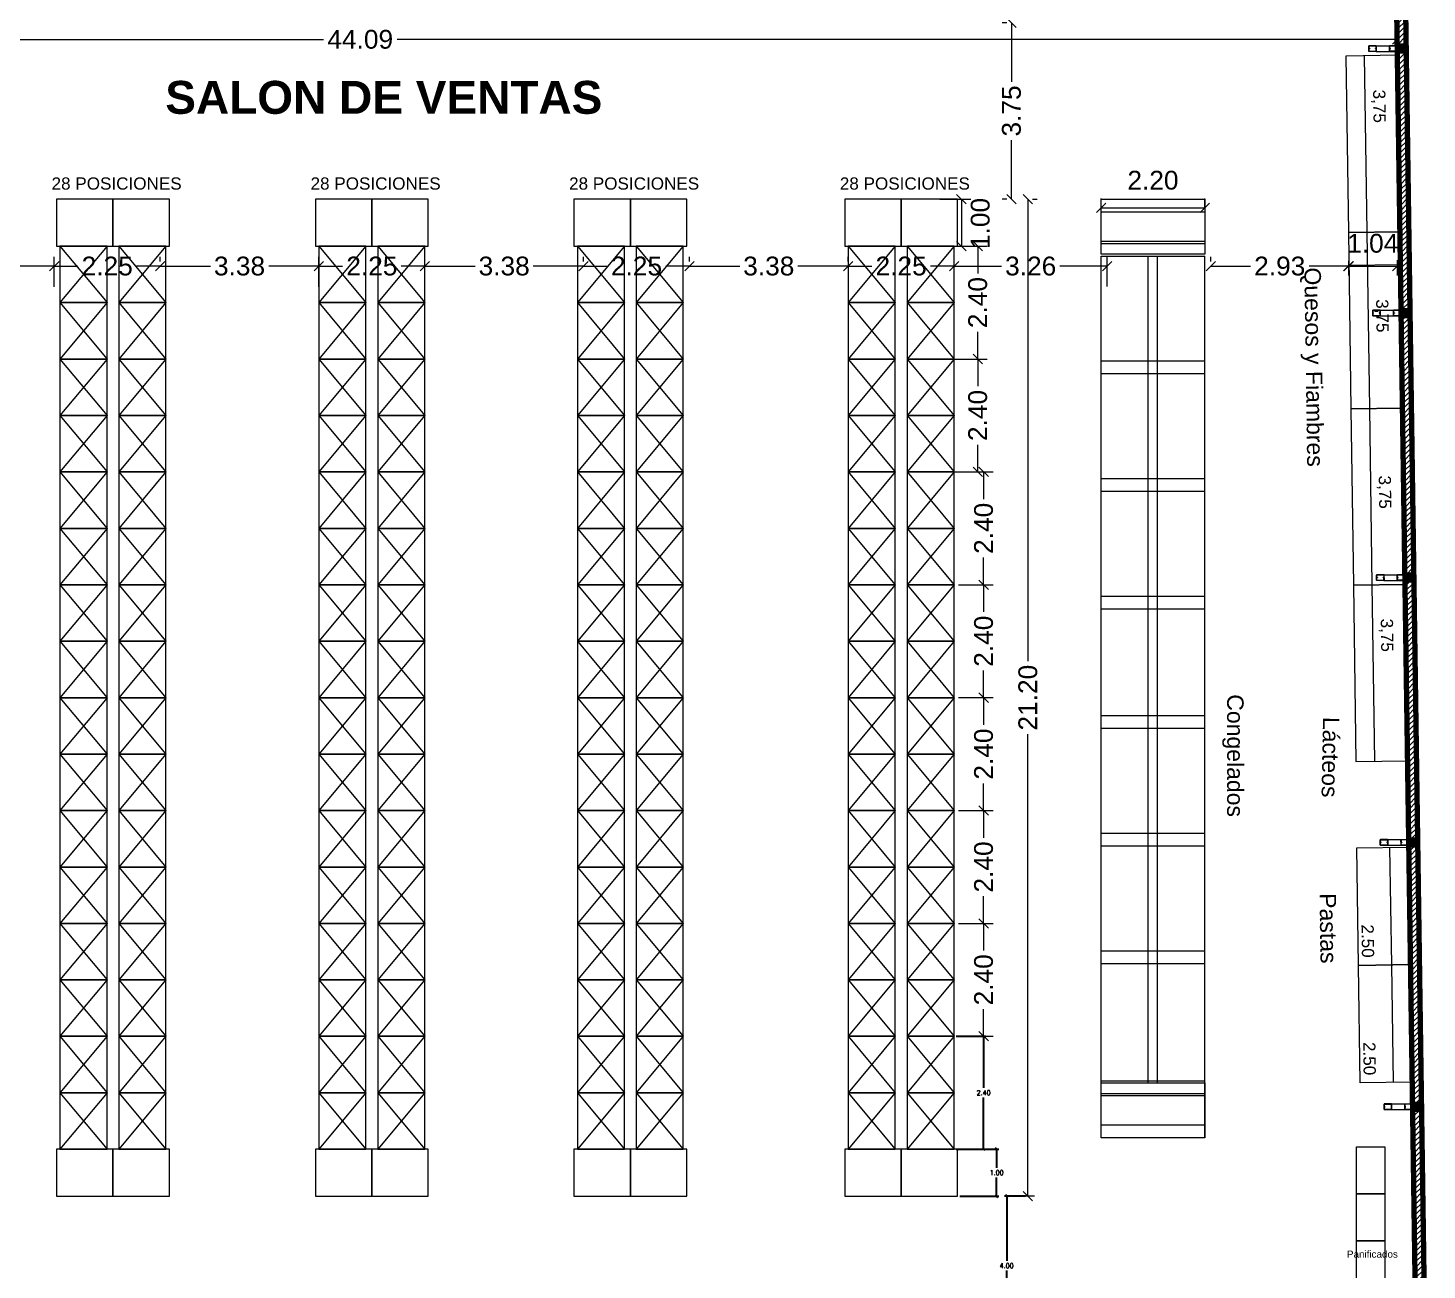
# Model space of a CAD drawing. Header units: inches. Extents: x 2 to 337, y 2 to 182.
# Drawn here: x 156.35 to 186.08, y 62.33 to 88.74 of the extents above; entities that cross this region are included whole.
import ezdxf

# ---------------------------------------------------------------- set-up
doc = ezdxf.new("R2010")
doc.units = ezdxf.units.IN
doc.header["$MEASUREMENT"] = 0
doc.linetypes.add('ACAD_ISO10W100', pattern=[18, 12, -3, 0, -3])
for name, color, linetype, lineweight in [('01 eje', 30, 'ACAD_ISO10W100', 9), ('L COTAS', 1, 'Continuous', 9), ('L EQUIP', 6, 'Continuous', 9), ('l muro', 5, 'Continuous', 80), ('L PANELES', 136, 'Continuous', 50), ('LAVADO MU', 10, 'Continuous', 5), ('smr acero', 170, 'Continuous', 15)]:
    doc.layers.add(name, color=color, linetype=linetype, lineweight=lineweight)
doc.layers.add('01-COTAS ESTRUCTURA', color=9, linetype='Continuous')
doc.layers.add('l texto', color=30, linetype='Continuous')
doc.styles.add('2mm para 1.100', font='ARIAL.TTF')
doc.styles.add('RomanS', font='romans.shx')
doc.styles.get("Standard").update_dxf_attribs({"font": 'ARIAL.TTF'})
doc.dimstyles.new('bases 1-50', dxfattribs={"dimscale": 0.5, "dimtxt": 0.2, "dimasz": 0.1, "dimexe": 0.1, "dimexo": 0.1, "dimgap": 0.1, "dimtad": 1, "dimtih": 1, "dimtoh": 1, "dimzin": 1, "dimdsep": 46, "dimtxsty": 'RomanS', "dimblk": 'OBLIQUE', "dimcen": 0.1, "dimclrd": 256, "dimclre": 256, "dimclrt": 256, "dimadec": 0, "dimazin": 0, "dimtfac": 1, "dimtmove": 0, "dimatfit": 3, "dimfxl": 0, "dimarcsym": 0})
doc.dimstyles.new('cotas 1.100', dxfattribs={"dimscale": 2, "dimtxt": 0.2, "dimasz": 0.1, "dimexe": 0.1, "dimexo": 0.05, "dimgap": 0.05, "dimtad": 0, "dimzin": 0, "dimdsep": 46, "dimtxsty": '2mm para 1.100', "dimblk": 'OBLIQUE', "dimcen": 0.09, "dimclrd": 256, "dimclre": 256, "dimclrt": 256, "dimaunit": 1, "dimadec": 3, "dimazin": 0, "dimtfac": 1, "dimtofl": 0, "dimtmove": 2, "dimatfit": 3, "dimfxl": 0, "dimtolj": 1, "dimtzin": 0, "dimlwd": -1, "dimlwe": -1, "dimarcsym": 0})

# ---------------------------------------------------------------- blocks, each defined once
blk = doc.blocks.new('terreno1')
at = {"layer": '01 eje', "ltscale": 0.05}
blk.add_line((2904.08, 736.346), (2902.361, 855.185), dxfattribs=at)
blk = doc.blocks.new('rack')
at = {"linetype": 'ByBlock', "ltscale": 0.01}
for p, q in [((0, 1.2), (1, 0)), ((1, 1.2), (0, 0))]:
    blk.add_line(p, q, dxfattribs=at)
blk.add_lwpolyline([(0, 0), (1, 0), (1, 1.2), (0, 1.2)], close=True, dxfattribs=at)
blk = doc.blocks.new('02')
at = {"layer": 'L EQUIP'}
for points in [[(3379.339, 790.694), (3379.339, 789.694), (3380.539, 789.694), (3380.539, 790.694), (3379.339, 790.694)], [(3380.539, 790.694), (3380.539, 789.694), (3381.739, 789.694), (3381.739, 790.694), (3380.539, 790.694)], [(3379.339, 770.494), (3379.339, 769.494), (3380.539, 769.494), (3380.539, 770.494), (3379.339, 770.494)], [(3380.539, 770.494), (3380.539, 769.494), (3381.739, 769.494), (3381.739, 770.494), (3380.539, 770.494)]]:
    blk.add_lwpolyline(points, dxfattribs=at)
at = {"layer": 'L EQUIP', "linetype": 'ByBlock', "ltscale": 0.01}
for p in [(3379.414, 788.494), (3379.414, 788.494), (3380.664, 788.494), (3379.414, 787.294), (3379.414, 787.294), (3380.664, 787.294), (3380.664, 787.294), (3379.414, 786.094), (3379.414, 786.094), (3380.664, 786.094), (3380.664, 786.094), (3379.414, 784.894), (3379.414, 784.894), (3380.664, 784.894), (3380.664, 784.894), (3379.414, 783.694), (3379.414, 783.694), (3380.664, 783.694), (3380.664, 783.694), (3379.414, 782.494), (3379.414, 782.494), (3380.664, 782.494), (3380.664, 782.494), (3379.414, 781.294), (3379.414, 781.294), (3380.664, 781.294), (3380.664, 781.294), (3379.414, 780.094), (3379.414, 780.094), (3380.664, 780.094), (3380.664, 780.094), (3379.414, 778.894), (3379.414, 778.894), (3380.664, 778.894), (3380.664, 778.894), (3379.414, 777.694), (3379.414, 777.694), (3380.664, 777.694), (3380.664, 777.694), (3379.414, 776.494), (3379.414, 776.494), (3380.664, 776.494), (3380.664, 776.494), (3379.414, 775.294), (3379.414, 775.294), (3380.664, 775.294), (3380.664, 775.294), (3379.414, 774.094), (3379.414, 774.094), (3380.664, 774.094), (3380.664, 774.094), (3379.414, 772.894), (3379.414, 772.894), (3380.664, 772.894), (3380.664, 772.894), (3379.414, 771.694), (3379.414, 771.694), (3380.664, 771.694), (3380.664, 771.694), (3379.414, 770.494), (3379.414, 770.494), (3380.664, 770.494), (3380.664, 770.494)]:
    blk.add_blockref('rack', p, dxfattribs=at)
at = {"layer": 'L EQUIP', "linetype": 'ByBlock', "ltscale": 0.01, "insert": (3379.236, 791.157), "char_height": 0.26, "width": 4.44912, "attachment_point": 1}
blk.add_mtext('28 POSICIONES', dxfattribs=at)
blk = doc.blocks.new('congelados')
at = {"layer": 'L EQUIP', "linetype": 'ByBlock', "ltscale": 0.01}
for p, q in [((3418.445, 775.796), (3418.445, 769.316)), ((3418.445, 775.796), (3418.445, 757.046)), ((3420.645, 775.796), (3420.645, 757.046)), ((3420.645, 775.796), (3420.645, 769.586)), ((3420.645, 774.856), (3418.445, 774.856)), ((3420.645, 774.586), (3418.445, 774.586)), ((3420.645, 774.586), (3418.445, 774.586)), ((3419.445, 774.626), (3419.445, 757.046)), ((3419.645, 774.626), (3419.645, 757.046)), ((3420.645, 772.086), (3418.445, 772.086)), ((3420.645, 772.086), (3419.545, 772.086)), ((3420.645, 771.816), (3418.445, 771.816)), ((3420.645, 771.816), (3419.545, 771.816)), ((3420.645, 769.586), (3418.445, 769.586)), ((3420.645, 769.586), (3419.545, 769.586)), ((3420.645, 769.316), (3418.445, 769.316)), ((3420.645, 769.316), (3419.545, 769.316)), ((3420.645, 767.086), (3418.445, 767.086)), ((3420.645, 767.086), (3419.545, 767.086)), ((3420.645, 766.816), (3418.445, 766.816)), ((3420.645, 766.816), (3419.545, 766.816)), ((3420.645, 764.546), (3418.445, 764.546)), ((3420.645, 764.276), (3418.445, 764.276)), ((3420.645, 764.546), (3419.545, 764.546)), ((3420.645, 764.276), (3419.545, 764.276)), ((3420.645, 762.046), (3418.445, 762.046)), ((3420.645, 762.046), (3419.545, 762.046)), ((3420.645, 761.776), (3418.445, 761.776)), ((3420.645, 761.776), (3419.545, 761.776)), ((3420.645, 759.546), (3418.445, 759.546)), ((3420.645, 759.546), (3419.545, 759.546)), ((3420.645, 759.276), (3418.445, 759.276)), ((3420.645, 759.276), (3419.545, 759.276)), ((3420.645, 757.046), (3418.445, 757.046)), ((3420.645, 756.776), (3418.445, 756.776))]:
    blk.add_line(p, q, dxfattribs=at)
for points in [[(3420.645, 774.896), (3418.445, 774.896), (3418.445, 775.796), (3420.645, 775.796)], [(3420.645, 774.626), (3418.445, 774.626), (3418.445, 775.526), (3420.645, 775.526)], [(3420.645, 756.106), (3418.445, 756.106), (3418.445, 757.006), (3420.645, 757.006)], [(3420.645, 755.836), (3418.445, 755.836), (3418.445, 756.736), (3420.645, 756.736)]]:
    blk.add_lwpolyline(points, close=True, dxfattribs=at)
blk = doc.blocks.new('_Oblique')
at = {"color": 0, "linetype": 'ByBlock', "lineweight": -2}
blk.add_line((-0.5, -0.5), (0.5, 0.5), dxfattribs=at)
blk = doc.blocks.new('*D344')
at = {"layer": 'Defpoints', "color": 0}
for p in [(156.905, 83.679), (153.52, 83.136), (156.905, 83.136)]:
    blk.add_point(p, dxfattribs=at)
at = {"layer": 'L COTAS'}
for p, q in [((153.52, 83.236), (153.52, 83.879)), ((156.905, 83.236), (156.905, 83.879)), ((153.52, 83.679), (154.593, 83.679)), ((156.905, 83.679), (155.832, 83.679))]:
    blk.add_line(p, q, dxfattribs=at)
at = {"layer": 'L COTAS', "xscale": 0.2, "yscale": 0.2, "zscale": 0.2, "rotation": 180}
blk.add_blockref('_Oblique', (153.52, 83.679), dxfattribs=at)
at = {"layer": 'L COTAS', "xscale": 0.2, "yscale": 0.2, "zscale": 0.2}
blk.add_blockref('_Oblique', (156.905, 83.679), dxfattribs=at)
at = {"layer": 'L COTAS', "insert": (155.212, 83.679), "char_height": 0.4, "attachment_point": 5, "style": '2mm para 1.100'}
blk.add_mtext('\\A1;3.39', dxfattribs=at)
blk = doc.blocks.new('*D345')
at = {"layer": 'Defpoints', "color": 0}
for p in [(159.155, 83.679), (162.53, 83.679), (162.53, 83.136)]:
    blk.add_point(p, dxfattribs=at)
at = {"layer": 'L COTAS'}
for p, q in [((159.155, 83.779), (159.155, 83.879)), ((162.53, 83.236), (162.53, 83.879)), ((159.155, 83.679), (160.223, 83.679)), ((162.53, 83.679), (161.462, 83.679))]:
    blk.add_line(p, q, dxfattribs=at)
at = {"layer": 'L COTAS', "xscale": 0.2, "yscale": 0.2, "zscale": 0.2, "rotation": 180}
blk.add_blockref('_Oblique', (159.155, 83.679), dxfattribs=at)
at = {"layer": 'L COTAS', "xscale": 0.2, "yscale": 0.2, "zscale": 0.2}
blk.add_blockref('_Oblique', (162.53, 83.679), dxfattribs=at)
at = {"layer": 'L COTAS', "insert": (160.842, 83.679), "char_height": 0.4, "attachment_point": 5, "style": '2mm para 1.100'}
blk.add_mtext('\\A1;3.38', dxfattribs=at)
blk = doc.blocks.new('*D346')
at = {"layer": 'Defpoints', "color": 0}
for p in [(164.78, 83.679), (168.155, 83.679), (168.155, 83.679)]:
    blk.add_point(p, dxfattribs=at)
at = {"layer": 'L COTAS'}
for p, q in [((164.78, 83.779), (164.78, 83.879)), ((168.155, 83.779), (168.155, 83.879)), ((164.78, 83.679), (165.848, 83.679)), ((168.155, 83.679), (167.087, 83.679))]:
    blk.add_line(p, q, dxfattribs=at)
at = {"layer": 'L COTAS', "xscale": 0.2, "yscale": 0.2, "zscale": 0.2, "rotation": 180}
blk.add_blockref('_Oblique', (164.78, 83.679), dxfattribs=at)
at = {"layer": 'L COTAS', "xscale": 0.2, "yscale": 0.2, "zscale": 0.2}
blk.add_blockref('_Oblique', (168.155, 83.679), dxfattribs=at)
at = {"layer": 'L COTAS', "insert": (166.467, 83.679), "char_height": 0.4, "attachment_point": 5, "style": '2mm para 1.100'}
blk.add_mtext('\\A1;3.38', dxfattribs=at)
blk = doc.blocks.new('*D347')
at = {"layer": 'Defpoints', "color": 0}
for p in [(170.405, 83.679), (173.78, 83.679), (173.78, 83.679)]:
    blk.add_point(p, dxfattribs=at)
at = {"layer": 'L COTAS'}
for p, q in [((170.405, 83.779), (170.405, 83.879)), ((173.78, 83.779), (173.78, 83.879)), ((170.405, 83.679), (171.473, 83.679)), ((173.78, 83.679), (172.712, 83.679))]:
    blk.add_line(p, q, dxfattribs=at)
at = {"layer": 'L COTAS', "xscale": 0.2, "yscale": 0.2, "zscale": 0.2, "rotation": 180}
blk.add_blockref('_Oblique', (170.405, 83.679), dxfattribs=at)
at = {"layer": 'L COTAS', "xscale": 0.2, "yscale": 0.2, "zscale": 0.2}
blk.add_blockref('_Oblique', (173.78, 83.679), dxfattribs=at)
at = {"layer": 'L COTAS', "insert": (172.092, 83.679), "char_height": 0.4, "attachment_point": 5, "style": '2mm para 1.100'}
blk.add_mtext('\\A1;3.38', dxfattribs=at)
blk = doc.blocks.new('*D348')
at = {"layer": 'Defpoints', "color": 0}
for p in [(179.287, 83.679), (176.03, 83.136), (179.287, 83.144)]:
    blk.add_point(p, dxfattribs=at)
at = {"layer": 'L COTAS'}
for p, q in [((176.03, 83.236), (176.03, 83.879)), ((179.287, 83.244), (179.287, 83.879)), ((176.03, 83.679), (177.039, 83.679)), ((179.287, 83.679), (178.278, 83.679))]:
    blk.add_line(p, q, dxfattribs=at)
at = {"layer": 'L COTAS', "xscale": 0.2, "yscale": 0.2, "zscale": 0.2, "rotation": 180}
blk.add_blockref('_Oblique', (176.03, 83.679), dxfattribs=at)
at = {"layer": 'L COTAS', "xscale": 0.2, "yscale": 0.2, "zscale": 0.2}
blk.add_blockref('_Oblique', (179.287, 83.679), dxfattribs=at)
at = {"layer": 'L COTAS', "insert": (177.659, 83.679), "char_height": 0.4, "attachment_point": 5, "style": '2mm para 1.100'}
blk.add_mtext('\\A1;3.26', dxfattribs=at)
blk = doc.blocks.new('*D349')
at = {"layer": 'Defpoints', "color": 0}
for p in [(184.418, 83.892), (181.487, 83.679), (184.418, 83.679)]:
    blk.add_point(p, dxfattribs=at)
at = {"layer": 'L COTAS'}
for p, q in [((181.487, 83.779), (181.487, 83.879)), ((181.487, 83.679), (182.33, 83.679)), ((184.418, 83.679), (183.576, 83.679)), ((184.418, 83.792), (184.418, 83.479))]:
    blk.add_line(p, q, dxfattribs=at)
at = {"layer": 'L COTAS', "xscale": 0.2, "yscale": 0.2, "zscale": 0.2, "rotation": 180}
blk.add_blockref('_Oblique', (181.487, 83.679), dxfattribs=at)
at = {"layer": 'L COTAS', "xscale": 0.2, "yscale": 0.2, "zscale": 0.2}
blk.add_blockref('_Oblique', (184.418, 83.679), dxfattribs=at)
at = {"layer": 'L COTAS', "insert": (182.953, 83.679), "char_height": 0.4, "attachment_point": 5, "style": '2mm para 1.100'}
blk.add_mtext('\\A1;2.93', dxfattribs=at)
blk = doc.blocks.new('*D351')
at = {"layer": 'Defpoints', "color": 0}
for p in [(156.905, 83.679), (159.155, 83.679), (159.155, 83.679)]:
    blk.add_point(p, dxfattribs=at)
at = {"layer": 'L COTAS'}
for p, q in [((156.905, 83.779), (156.905, 83.879)), ((159.155, 83.779), (159.155, 83.879)), ((156.905, 83.679), (157.406, 83.679)), ((159.155, 83.679), (158.654, 83.679))]:
    blk.add_line(p, q, dxfattribs=at)
at = {"layer": 'L COTAS', "xscale": 0.2, "yscale": 0.2, "zscale": 0.2, "rotation": 180}
blk.add_blockref('_Oblique', (156.905, 83.679), dxfattribs=at)
at = {"layer": 'L COTAS', "xscale": 0.2, "yscale": 0.2, "zscale": 0.2}
blk.add_blockref('_Oblique', (159.155, 83.679), dxfattribs=at)
at = {"layer": 'L COTAS', "insert": (158.03, 83.679), "char_height": 0.4, "attachment_point": 5, "style": '2mm para 1.100'}
blk.add_mtext('\\A1;2.25', dxfattribs=at)
blk = doc.blocks.new('*D352')
at = {"layer": 'Defpoints', "color": 0}
for p in [(162.53, 83.679), (164.78, 83.679), (164.78, 83.679)]:
    blk.add_point(p, dxfattribs=at)
at = {"layer": 'L COTAS'}
for p, q in [((162.53, 83.779), (162.53, 83.879)), ((164.78, 83.779), (164.78, 83.879)), ((162.53, 83.679), (163.031, 83.679)), ((164.78, 83.679), (164.279, 83.679))]:
    blk.add_line(p, q, dxfattribs=at)
at = {"layer": 'L COTAS', "xscale": 0.2, "yscale": 0.2, "zscale": 0.2, "rotation": 180}
blk.add_blockref('_Oblique', (162.53, 83.679), dxfattribs=at)
at = {"layer": 'L COTAS', "xscale": 0.2, "yscale": 0.2, "zscale": 0.2}
blk.add_blockref('_Oblique', (164.78, 83.679), dxfattribs=at)
at = {"layer": 'L COTAS', "insert": (163.655, 83.679), "char_height": 0.4, "attachment_point": 5, "style": '2mm para 1.100'}
blk.add_mtext('\\A1;2.25', dxfattribs=at)
blk = doc.blocks.new('*D353')
at = {"layer": 'Defpoints', "color": 0}
for p in [(168.155, 83.679), (170.405, 83.679), (170.405, 83.679)]:
    blk.add_point(p, dxfattribs=at)
at = {"layer": 'L COTAS'}
for p, q in [((168.155, 83.779), (168.155, 83.879)), ((170.405, 83.779), (170.405, 83.879)), ((168.155, 83.679), (168.656, 83.679)), ((170.405, 83.679), (169.904, 83.679))]:
    blk.add_line(p, q, dxfattribs=at)
at = {"layer": 'L COTAS', "xscale": 0.2, "yscale": 0.2, "zscale": 0.2, "rotation": 180}
blk.add_blockref('_Oblique', (168.155, 83.679), dxfattribs=at)
at = {"layer": 'L COTAS', "xscale": 0.2, "yscale": 0.2, "zscale": 0.2}
blk.add_blockref('_Oblique', (170.405, 83.679), dxfattribs=at)
at = {"layer": 'L COTAS', "insert": (169.28, 83.679), "char_height": 0.4, "attachment_point": 5, "style": '2mm para 1.100'}
blk.add_mtext('\\A1;2.25', dxfattribs=at)
blk = doc.blocks.new('*D354')
at = {"layer": 'Defpoints', "color": 0}
for p in [(173.78, 83.679), (176.03, 83.679), (176.03, 83.679)]:
    blk.add_point(p, dxfattribs=at)
at = {"layer": 'L COTAS'}
for p, q in [((173.78, 83.779), (173.78, 83.879)), ((176.03, 83.779), (176.03, 83.879)), ((173.78, 83.679), (174.281, 83.679)), ((176.03, 83.679), (175.529, 83.679))]:
    blk.add_line(p, q, dxfattribs=at)
at = {"layer": 'L COTAS', "xscale": 0.2, "yscale": 0.2, "zscale": 0.2, "rotation": 180}
blk.add_blockref('_Oblique', (173.78, 83.679), dxfattribs=at)
at = {"layer": 'L COTAS', "xscale": 0.2, "yscale": 0.2, "zscale": 0.2}
blk.add_blockref('_Oblique', (176.03, 83.679), dxfattribs=at)
at = {"layer": 'L COTAS', "insert": (174.905, 83.679), "char_height": 0.4, "attachment_point": 5, "style": '2mm para 1.100'}
blk.add_mtext('\\A1;2.25', dxfattribs=at)
blk = doc.blocks.new('*D355')
at = {"layer": 'Defpoints', "color": 0}
for p in [(179.158, 84.919), (181.358, 84.919), (181.358, 84.834)]:
    blk.add_point(p, dxfattribs=at)
at = {"layer": 'L COTAS'}
for p, q in [((179.158, 85.019), (179.158, 85.119)), ((181.358, 84.934), (181.358, 85.119)), ((179.158, 84.919), (181.358, 84.919))]:
    blk.add_line(p, q, dxfattribs=at)
at = {"layer": 'L COTAS', "xscale": 0.2, "yscale": 0.2, "zscale": 0.2, "rotation": 180}
blk.add_blockref('_Oblique', (179.158, 84.919), dxfattribs=at)
at = {"layer": 'L COTAS', "xscale": 0.2, "yscale": 0.2, "zscale": 0.2}
blk.add_blockref('_Oblique', (181.358, 84.919), dxfattribs=at)
at = {"layer": 'L COTAS', "insert": (180.258, 85.504), "char_height": 0.4, "attachment_point": 5, "style": '2mm para 1.100'}
blk.add_mtext('\\A1;2.20', dxfattribs=at)
blk = doc.blocks.new('*D356')
at = {"layer": 'Defpoints', "color": 0}
for p in [(184.411, 83.892), (185.452, 83.907), (185.452, 83.679)]:
    blk.add_point(p, dxfattribs=at)
at = {"layer": 'L COTAS'}
for p, q in [((184.411, 83.792), (184.411, 83.479)), ((184.411, 83.679), (185.452, 83.679)), ((185.452, 83.807), (185.452, 83.479))]:
    blk.add_line(p, q, dxfattribs=at)
at = {"layer": 'L COTAS', "xscale": 0.2, "yscale": 0.2, "zscale": 0.2, "rotation": 180}
blk.add_blockref('_Oblique', (184.411, 83.679), dxfattribs=at)
at = {"layer": 'L COTAS', "xscale": 0.2, "yscale": 0.2, "zscale": 0.2}
blk.add_blockref('_Oblique', (185.452, 83.679), dxfattribs=at)
at = {"layer": 'L COTAS', "insert": (184.93, 84.163), "char_height": 0.4, "attachment_point": 5, "style": '2mm para 1.100'}
blk.add_mtext('\\A1;1.04', dxfattribs=at)
blk = doc.blocks.new('*D359')
at = {"layer": 'Defpoints', "color": 0}
for p in [(185.452, 88.5), (141.364, 87.885), (185.452, 87.885)]:
    blk.add_point(p, dxfattribs=at)
at = {"layer": 'L COTAS'}
for p, q in [((141.364, 87.985), (141.364, 88.7)), ((185.452, 87.985), (185.452, 88.7)), ((141.364, 88.5), (162.625, 88.5)), ((185.452, 88.5), (164.192, 88.5))]:
    blk.add_line(p, q, dxfattribs=at)
at = {"layer": 'L COTAS', "xscale": 0.2, "yscale": 0.2, "zscale": 0.2, "rotation": 180}
blk.add_blockref('_Oblique', (141.364, 88.5), dxfattribs=at)
at = {"layer": 'L COTAS', "xscale": 0.2, "yscale": 0.2, "zscale": 0.2}
blk.add_blockref('_Oblique', (185.452, 88.5), dxfattribs=at)
at = {"layer": 'L COTAS', "insert": (163.408, 88.5), "char_height": 0.4, "attachment_point": 5, "style": '2mm para 1.100'}
blk.add_mtext('\\A1;44.09', dxfattribs=at)
blk = doc.blocks.new('*D360')
at = {"layer": 'Defpoints', "color": 0}
for p in [(177.6, 85.104), (177.6, 63.904), (177.839, 63.904)]:
    blk.add_point(p, dxfattribs=at)
at = {"layer": 'L COTAS'}
for p, q in [((177.6, 85.104), (177.6, 75.281)), ((177.7, 85.104), (177.8, 85.104)), ((177.6, 63.904), (177.6, 73.726)), ((177.739, 63.904), (177.4, 63.904))]:
    blk.add_line(p, q, dxfattribs=at)
at = {"layer": 'L COTAS', "xscale": 0.2, "yscale": 0.2, "zscale": 0.2}
for p, rotation in [((177.6, 85.104), 90), ((177.6, 63.904), 270)]:
    blk.add_blockref('_Oblique', p, dxfattribs=dict(at, rotation=rotation))
at = {"layer": 'L COTAS', "insert": (177.6, 74.504), "char_height": 0.4, "attachment_point": 5, "rotation": 90, "style": '2mm para 1.100'}
blk.add_mtext('\\A1;21.20', dxfattribs=at)
blk = doc.blocks.new('*D361')
at = {"lineweight": -2}
for p, q in [((177.55, 63.904), (177.099, 63.904)), ((177.149, 63.904), (177.149, 62.526)), ((177.149, 59.904), (177.149, 62.326)), ((177.098, 59.904), (177.199, 59.904))]:
    blk.add_line(p, q, dxfattribs=at)
at = {"layer": 'Defpoints', "color": 0}
for p in [(177.6, 63.904), (177.048, 59.904), (177.149, 59.904)]:
    blk.add_point(p, dxfattribs=at)
at = {"lineweight": -2, "xscale": 0.05, "yscale": 0.05, "zscale": 0.05}
for p, rotation in [((177.149, 63.904), 90), ((177.149, 59.904), 270)]:
    blk.add_blockref('_Oblique', p, dxfattribs=dict(at, rotation=rotation))
at = {"insert": (177.149, 62.426), "char_height": 0.1, "attachment_point": 5, "style": 'RomanS'}
blk.add_mtext('4.00', dxfattribs=at)
blk = doc.blocks.new('*D362')
at = {"layer": 'Defpoints', "color": 0}
for p in [(175.901, 81.704), (175.901, 79.304), (176.534, 79.304)]:
    blk.add_point(p, dxfattribs=at)
at = {"layer": 'L COTAS'}
for p, q in [((176.001, 81.704), (176.734, 81.704)), ((176.534, 81.704), (176.534, 81.126)), ((176.534, 79.304), (176.534, 79.881)), ((176.001, 79.304), (176.734, 79.304))]:
    blk.add_line(p, q, dxfattribs=at)
at = {"layer": 'L COTAS', "xscale": 0.2, "yscale": 0.2, "zscale": 0.2}
for p, rotation in [((176.534, 81.704), 90), ((176.534, 79.304), 270)]:
    blk.add_blockref('_Oblique', p, dxfattribs=dict(at, rotation=rotation))
at = {"layer": 'L COTAS', "insert": (176.534, 80.504), "char_height": 0.4, "attachment_point": 5, "rotation": 90, "style": '2mm para 1.100'}
blk.add_mtext('\\A1;2.40', dxfattribs=at)
blk = doc.blocks.new('*D363')
at = {"layer": 'Defpoints', "color": 0}
for p in [(176.026, 79.304), (176.026, 76.904), (176.659, 76.904)]:
    blk.add_point(p, dxfattribs=at)
at = {"layer": 'L COTAS'}
for p, q in [((176.126, 79.304), (176.859, 79.304)), ((176.659, 79.304), (176.659, 78.726)), ((176.659, 76.904), (176.659, 77.481)), ((176.126, 76.904), (176.859, 76.904))]:
    blk.add_line(p, q, dxfattribs=at)
at = {"layer": 'L COTAS', "xscale": 0.2, "yscale": 0.2, "zscale": 0.2}
for p, rotation in [((176.659, 79.304), 90), ((176.659, 76.904), 270)]:
    blk.add_blockref('_Oblique', p, dxfattribs=dict(at, rotation=rotation))
at = {"layer": 'L COTAS', "insert": (176.659, 78.104), "char_height": 0.4, "attachment_point": 5, "rotation": 90, "style": '2mm para 1.100'}
blk.add_mtext('\\A1;2.40', dxfattribs=at)
blk = doc.blocks.new('*D364')
at = {"layer": 'Defpoints', "color": 0}
for p in [(176.026, 76.904), (176.026, 74.504), (176.659, 74.504)]:
    blk.add_point(p, dxfattribs=at)
at = {"layer": 'L COTAS'}
for p, q in [((176.126, 76.904), (176.859, 76.904)), ((176.659, 76.904), (176.659, 76.326)), ((176.659, 74.504), (176.659, 75.081)), ((176.126, 74.504), (176.859, 74.504))]:
    blk.add_line(p, q, dxfattribs=at)
at = {"layer": 'L COTAS', "xscale": 0.2, "yscale": 0.2, "zscale": 0.2}
for p, rotation in [((176.659, 76.904), 90), ((176.659, 74.504), 270)]:
    blk.add_blockref('_Oblique', p, dxfattribs=dict(at, rotation=rotation))
at = {"layer": 'L COTAS', "insert": (176.659, 75.704), "char_height": 0.4, "attachment_point": 5, "rotation": 90, "style": '2mm para 1.100'}
blk.add_mtext('\\A1;2.40', dxfattribs=at)
blk = doc.blocks.new('*D365')
at = {"layer": 'Defpoints', "color": 0}
for p in [(176.026, 74.504), (176.026, 72.104), (176.659, 72.104)]:
    blk.add_point(p, dxfattribs=at)
at = {"layer": 'L COTAS'}
for p, q in [((176.126, 74.504), (176.859, 74.504)), ((176.659, 74.504), (176.659, 73.926)), ((176.659, 72.104), (176.659, 72.681)), ((176.126, 72.104), (176.859, 72.104))]:
    blk.add_line(p, q, dxfattribs=at)
at = {"layer": 'L COTAS', "xscale": 0.2, "yscale": 0.2, "zscale": 0.2}
for p, rotation in [((176.659, 74.504), 90), ((176.659, 72.104), 270)]:
    blk.add_blockref('_Oblique', p, dxfattribs=dict(at, rotation=rotation))
at = {"layer": 'L COTAS', "insert": (176.659, 73.304), "char_height": 0.4, "attachment_point": 5, "rotation": 90, "style": '2mm para 1.100'}
blk.add_mtext('\\A1;2.40', dxfattribs=at)
blk = doc.blocks.new('*D366')
at = {"layer": 'Defpoints', "color": 0}
for p in [(176.026, 72.104), (176.026, 69.704), (176.659, 69.704)]:
    blk.add_point(p, dxfattribs=at)
at = {"layer": 'L COTAS'}
for p, q in [((176.126, 72.104), (176.859, 72.104)), ((176.659, 72.104), (176.659, 71.526)), ((176.659, 69.704), (176.659, 70.281)), ((176.126, 69.704), (176.859, 69.704))]:
    blk.add_line(p, q, dxfattribs=at)
at = {"layer": 'L COTAS', "xscale": 0.2, "yscale": 0.2, "zscale": 0.2}
for p, rotation in [((176.659, 72.104), 90), ((176.659, 69.704), 270)]:
    blk.add_blockref('_Oblique', p, dxfattribs=dict(at, rotation=rotation))
at = {"layer": 'L COTAS', "insert": (176.659, 70.904), "char_height": 0.4, "attachment_point": 5, "rotation": 90, "style": '2mm para 1.100'}
blk.add_mtext('\\A1;2.40', dxfattribs=at)
blk = doc.blocks.new('*D367')
at = {"layer": 'Defpoints', "color": 0}
for p in [(176.026, 69.704), (176.026, 67.304), (176.659, 67.304)]:
    blk.add_point(p, dxfattribs=at)
at = {"layer": 'L COTAS'}
for p, q in [((176.126, 69.704), (176.859, 69.704)), ((176.659, 69.704), (176.659, 69.126)), ((176.659, 67.304), (176.659, 67.881)), ((176.126, 67.304), (176.859, 67.304))]:
    blk.add_line(p, q, dxfattribs=at)
at = {"layer": 'L COTAS', "xscale": 0.2, "yscale": 0.2, "zscale": 0.2}
for p, rotation in [((176.659, 69.704), 90), ((176.659, 67.304), 270)]:
    blk.add_blockref('_Oblique', p, dxfattribs=dict(at, rotation=rotation))
at = {"layer": 'L COTAS', "insert": (176.659, 68.504), "char_height": 0.4, "attachment_point": 5, "rotation": 90, "style": '2mm para 1.100'}
blk.add_mtext('\\A1;2.40', dxfattribs=at)
blk = doc.blocks.new('*D368')
at = {"lineweight": -2}
for p, q in [((176.076, 67.304), (176.709, 67.304)), ((176.659, 67.304), (176.659, 66.204)), ((176.659, 64.904), (176.659, 66.004)), ((176.076, 64.904), (176.709, 64.904))]:
    blk.add_line(p, q, dxfattribs=at)
at = {"layer": 'Defpoints', "color": 0}
for p in [(176.026, 67.304), (176.026, 64.904), (176.659, 64.904)]:
    blk.add_point(p, dxfattribs=at)
at = {"lineweight": -2, "xscale": 0.05, "yscale": 0.05, "zscale": 0.05}
for p, rotation in [((176.659, 67.304), 90), ((176.659, 64.904), 270)]:
    blk.add_blockref('_Oblique', p, dxfattribs=dict(at, rotation=rotation))
at = {"insert": (176.659, 66.104), "char_height": 0.1, "attachment_point": 5, "style": 'RomanS'}
blk.add_mtext('2.40', dxfattribs=at)
blk = doc.blocks.new('*D372')
at = {"layer": 'Defpoints', "color": 0}
for p in [(175.631, 85.104), (175.631, 84.104), (176.185, 84.104)]:
    blk.add_point(p, dxfattribs=at)
at = {"layer": 'L COTAS'}
for p, q in [((175.731, 85.104), (176.385, 85.104)), ((176.185, 85.104), (176.185, 84.104)), ((175.731, 84.104), (176.385, 84.104))]:
    blk.add_line(p, q, dxfattribs=at)
at = {"layer": 'L COTAS', "xscale": 0.2, "yscale": 0.2, "zscale": 0.2}
for p, rotation in [((176.185, 85.104), 90), ((176.185, 84.104), 270)]:
    blk.add_blockref('_Oblique', p, dxfattribs=dict(at, rotation=rotation))
at = {"layer": 'L COTAS', "insert": (176.588, 84.586), "char_height": 0.4, "attachment_point": 5, "rotation": 90, "style": '2mm para 1.100'}
blk.add_mtext('\\A1;1.00', dxfattribs=at)
blk = doc.blocks.new('*D373')
at = {"lineweight": -2}
for p, q in [((176.151, 64.904), (176.985, 64.904)), ((176.935, 64.904), (176.935, 64.504)), ((176.935, 63.904), (176.935, 64.304)), ((176.151, 63.904), (176.985, 63.904))]:
    blk.add_line(p, q, dxfattribs=at)
at = {"layer": 'Defpoints', "color": 0}
for p in [(176.101, 64.904), (176.101, 63.904), (176.935, 63.904)]:
    blk.add_point(p, dxfattribs=at)
at = {"lineweight": -2, "xscale": 0.05, "yscale": 0.05, "zscale": 0.05}
for p, rotation in [((176.935, 64.904), 90), ((176.935, 63.904), 270)]:
    blk.add_blockref('_Oblique', p, dxfattribs=dict(at, rotation=rotation))
at = {"insert": (176.935, 64.404), "char_height": 0.1, "attachment_point": 5, "style": 'RomanS'}
blk.add_mtext('1.00', dxfattribs=at)
blk = doc.blocks.new('HELA2')
at = {"layer": 'L EQUIP', "linetype": 'ByBlock', "ltscale": 0.01}
blk.add_line((3604.168, 760.894), (3606.668, 760.894), dxfattribs=at)
blk.add_lwpolyline([(3604.168, 761.294), (3606.668, 761.294), (3606.668, 760.194), (3604.168, 760.194)], close=True, dxfattribs=at)
at = {"layer": 'L EQUIP', "linetype": 'ByBlock', "ltscale": 0.01, "insert": (3605.8, 760.531), "char_height": 0.26, "width": 4.44912, "attachment_point": 1}
blk.add_mtext('2.50', dxfattribs=at)
blk = doc.blocks.new('*D291')
at = {"layer": 'Defpoints', "color": 0}
for p in [(175.901, 84.104), (175.901, 81.704), (176.534, 81.704)]:
    blk.add_point(p, dxfattribs=at)
at = {"layer": 'L COTAS'}
for p, q in [((176.001, 84.104), (176.734, 84.104)), ((176.534, 84.104), (176.534, 83.526)), ((176.534, 81.704), (176.534, 82.281)), ((176.001, 81.704), (176.734, 81.704))]:
    blk.add_line(p, q, dxfattribs=at)
at = {"layer": 'L COTAS', "xscale": 0.2, "yscale": 0.2, "zscale": 0.2}
for p, rotation in [((176.534, 84.104), 90), ((176.534, 81.704), 270)]:
    blk.add_blockref('_Oblique', p, dxfattribs=dict(at, rotation=rotation))
at = {"layer": 'L COTAS', "insert": (176.534, 82.904), "char_height": 0.4, "attachment_point": 5, "rotation": 90, "style": '2mm para 1.100'}
blk.add_mtext('\\A1;2.40', dxfattribs=at)
blk = doc.blocks.new('*D293')
at = {"layer": 'Defpoints', "color": 0}
for p in [(177.251, 88.854), (177.251, 85.104), (177.251, 85.104)]:
    blk.add_point(p, dxfattribs=at)
at = {"layer": 'L COTAS'}
for p, q in [((177.151, 88.854), (177.051, 88.854)), ((177.251, 88.854), (177.251, 87.6)), ((177.251, 85.104), (177.251, 86.358)), ((177.151, 85.104), (177.051, 85.104))]:
    blk.add_line(p, q, dxfattribs=at)
at = {"layer": 'L COTAS', "xscale": 0.2, "yscale": 0.2, "zscale": 0.2}
for p, rotation in [((177.251, 88.854), 90), ((177.251, 85.104), 270)]:
    blk.add_blockref('_Oblique', p, dxfattribs=dict(at, rotation=rotation))
at = {"layer": 'L COTAS', "insert": (177.251, 86.979), "char_height": 0.4, "attachment_point": 5, "rotation": 90, "style": '2mm para 1.100'}
blk.add_mtext('\\A1;3.75', dxfattribs=at)
blk = doc.blocks.new('base1')
at = {"layer": 'smr acero'}
h = blk.add_hatch(color=256, dxfattribs=at)
h.dxf.hatch_style = 1
h.paths.add_polyline_path([(4862.665, 1040.797), (4862.665, 1040.597), (4862.465, 1040.597), (4862.465, 1040.797)])
for p, q in [((4863.111, 1040.757), (4862.809, 1040.757)), ((4863.111, 1040.637), (4862.809, 1040.637))]:
    blk.add_line(p, q, dxfattribs=at)
blk.add_lwpolyline([(4862.465, 1040.597), (4862.665, 1040.597), (4862.665, 1040.797), (4862.465, 1040.797)], close=True, dxfattribs=at)
for points in [[(4862.819, 1040.757), (4862.671, 1040.757, 0.414214), (4862.665, 1040.751), (4862.665, 1040.703, 0.414214), (4862.671, 1040.697), (4862.685, 1040.697), (4862.685, 1040.699), (4862.673, 1040.699, -0.414214), (4862.667, 1040.705), (4862.667, 1040.749, -0.414214), (4862.673, 1040.755), (4862.817, 1040.755, -0.414214), (4862.823, 1040.749), (4862.823, 1040.705, -0.414214), (4862.817, 1040.699), (4862.805, 1040.699), (4862.805, 1040.697), (4862.819, 1040.697, 0.414214), (4862.825, 1040.703), (4862.825, 1040.751, 0.414214)], [(4862.819, 1040.637), (4862.671, 1040.637, -0.414214), (4862.665, 1040.643), (4862.665, 1040.691, -0.414214), (4862.671, 1040.697), (4862.685, 1040.697), (4862.685, 1040.695), (4862.673, 1040.695, 0.414214), (4862.667, 1040.689), (4862.667, 1040.645, 0.414214), (4862.673, 1040.639), (4862.817, 1040.639, 0.414214), (4862.823, 1040.645), (4862.823, 1040.689, 0.414214), (4862.817, 1040.695), (4862.805, 1040.695), (4862.805, 1040.697), (4862.819, 1040.697, -0.414214), (4862.825, 1040.691), (4862.825, 1040.643, -0.414214)], [(4863.111, 1040.757), (4863.259, 1040.757, -0.414214), (4863.265, 1040.751), (4863.265, 1040.703, -0.414214), (4863.259, 1040.697), (4863.245, 1040.697), (4863.245, 1040.699), (4863.257, 1040.699, 0.414214), (4863.263, 1040.705), (4863.263, 1040.749, 0.414214), (4863.257, 1040.755), (4863.113, 1040.755, 0.414214), (4863.107, 1040.749), (4863.107, 1040.705, 0.414214), (4863.113, 1040.699), (4863.125, 1040.699), (4863.125, 1040.697), (4863.111, 1040.697, -0.414214), (4863.105, 1040.703), (4863.105, 1040.751, -0.414214)], [(4863.111, 1040.637), (4863.259, 1040.637, 0.414214), (4863.265, 1040.643), (4863.265, 1040.691, 0.414214), (4863.259, 1040.697), (4863.245, 1040.697), (4863.245, 1040.695), (4863.257, 1040.695, -0.414214), (4863.263, 1040.689), (4863.263, 1040.645, -0.414214), (4863.257, 1040.639), (4863.113, 1040.639, -0.414214), (4863.107, 1040.645), (4863.107, 1040.689, -0.414214), (4863.113, 1040.695), (4863.125, 1040.695), (4863.125, 1040.697), (4863.111, 1040.697, 0.414214), (4863.105, 1040.691), (4863.105, 1040.643, 0.414214)]]:
    blk.add_lwpolyline(points, format="xyb", close=True, dxfattribs=at)

msp = doc.modelspace()

# ---------------------------------------------------------------- hatches: boundary and pattern name
at = {"layer": 'LAVADO MU'}
h = msp.add_hatch(dxfattribs=at)
h.set_pattern_fill('ANSI31', color=256, scale=0.025)
h.set_pattern_definition([(45, (-3306.593005, -701.39074), (-0.0561266008, 0.0561266008), [])])
h.paths.add_polyline_path([(185.393, 92.002), (185.593, 92.002), (185.156, 122.252), (184.956, 122.252)])
h.paths.add_polyline_path([(185.627, 89.602), (185.428, 89.602), (186.022, 48.505), (186.221, 48.505), (186.221, 48.505)])

# ---------------------------------------------------------------- linework, layer by layer
at = {"layer": 'L EQUIP', "linetype": 'ByBlock', "ltscale": 0.01}
for p, q in [((184.81, 84.402), (184.756, 88.152)), ((184.865, 80.652), (184.81, 84.402)), ((185.521, 83.706), (184.421, 83.69)), ((184.919, 76.903), (184.865, 80.652)), ((184.973, 73.153), (184.919, 76.903))]:
    msp.add_line(p, q, dxfattribs=at)
for points in [[(185.51, 84.412), (185.456, 88.162), (184.356, 88.146), (184.411, 84.396), (185.51, 84.412)], [(185.565, 80.662), (185.51, 84.412), (184.411, 84.396), (184.465, 80.647), (185.565, 80.662)], [(185.619, 76.913), (185.565, 80.662), (184.465, 80.647), (184.519, 76.897), (185.619, 76.913)], [(185.673, 73.163), (185.619, 76.913), (184.519, 76.897), (184.573, 73.147), (185.673, 73.163)]]:
    msp.add_lwpolyline(points, dxfattribs=at)
at = {"layer": 'L EQUIP'}
for points in [[(184.586, 63.956), (184.586, 64.956), (185.186, 64.956), (185.186, 63.956)], [(184.586, 62.956), (184.586, 63.956), (185.186, 63.956), (185.186, 62.956)], [(184.586, 61.956), (184.586, 62.956), (185.186, 62.956), (185.186, 61.956)]]:
    msp.add_lwpolyline(points, close=True, dxfattribs=at)
at = {"layer": 'l muro'}
msp.add_lwpolyline([(186.223, 48.505), (185.628, 89.602), (185.428, 89.602), (186.022, 48.505)], dxfattribs=at)

# ---------------------------------------------------------------- block references
at = {"layer": '01-COTAS ESTRUCTURA', "xscale": -1}
for p in [(5048.11, -952.392), (5048.194, -958.015), (5048.275, -963.64), (5048.354, -969.271), (5048.436, -974.892)]:
    msp.add_blockref('base1', p, dxfattribs=at)
at = {"layer": 'L EQUIP'}
for p in [(-3222.389, -705.591), (-3216.884, -705.591), (-3211.389, -705.591), (-3205.634, -705.591)]:
    msp.add_blockref('02', p, dxfattribs=at)
at = {"layer": 'L EQUIP', "rotation": 180}
msp.add_blockref('congelados', (3599.803, 840.94), dxfattribs=at)
at = {"layer": 'l muro'}
msp.add_blockref('terreno1', (-2717.663, -701.391), dxfattribs=at)
at = {"layer": 'L PANELES', "rotation": 270.8285674404061}
for p in [(-627.644, 3664.109), (-627.608, 3661.609)]:
    msp.add_blockref('HELA2', p, dxfattribs=at)

# ---------------------------------------------------------------- texts
at = {"layer": 'L EQUIP', "linetype": 'ByBlock', "ltscale": 0.01, "attachment_point": 1}
for s, insert, char_height, width, rotation in [('3,75', (185.197, 87.434), 0.26, 4.44912, 270.8286), ('Quesos y Fiambres', (183.826, 83.654), 0.35, 6.39684, 270.8286), ('3,75', (185.261, 82.978), 0.26, 4.44912, 270.8286), ('3,75', (185.316, 79.229), 0.26, 4.44912, 270.8286), ('3,75', (185.36, 76.186), 0.26, 4.44912, 270.8286), ('Congelados', (182.185, 74.576), 0.35, 6.39684, 270), ('Lácteos', (184.223, 74.09), 0.35, 6.39684, 268.972), ('Pastas', (184.149, 70.349), 0.35, 6.39684, 270.8286)]:
    msp.add_mtext(s, dxfattribs=dict(at, insert=insert, char_height=char_height, width=width, rotation=rotation))
at = {"layer": 'L EQUIP', "linetype": 'ByBlock', "ltscale": 0.01, "insert": (184.381, 62.746), "char_height": 0.15, "width": 6.39684, "attachment_point": 1}
msp.add_mtext('Panificados', dxfattribs=at)
at = {"layer": 'l texto', "insert": (159.264, 87.618), "char_height": 0.7, "width": 9.92563, "attachment_point": 1}
msp.add_mtext('{\\fArial|b1|i0|c0|p34;SALON DE VENTAS}', dxfattribs=at)

# ---------------------------------------------------------------- dimensions: what is measured, and where the dimension line sits
dim = msp.add_linear_dim(base=(176.659, 64.904), p1=(176.026, 67.304), p2=(176.026, 64.904), angle=90, dimstyle='bases 1-50')
dim.commit()
dim.dimension.update_dxf_attribs({"geometry": '*D368', "text_midpoint": (176.659, 66.104)})
for base, p1, p2, picture, middle in [((176.935, 63.904), (176.101, 64.904), (176.101, 63.904), '*D373', (176.935, 64.404)), ((177.149, 59.904), (177.6, 63.904), (177.048, 59.904), '*D361', (177.149, 62.426))]:
    dim = msp.add_linear_dim(base=base, p1=p1, p2=p2, angle=90, dimstyle='bases 1-50')
    dim.commit()
    dim.dimension.update_dxf_attribs({"geometry": picture, "text_midpoint": middle, "dimtype": 160})
at = {"layer": 'L COTAS'}
for base, p1, p2, picture, middle in [((177.251, 85.104), (177.251, 88.854), (177.251, 85.104), '*D293', (177.251, 86.979)), ((177.6, 63.904), (177.6, 85.104), (177.839, 63.904), '*D360', (177.6, 74.504)), ((176.534, 81.704), (175.901, 84.104), (175.901, 81.704), '*D291', (176.534, 82.904)), ((176.534, 79.304), (175.901, 81.704), (175.901, 79.304), '*D362', (176.534, 80.504)), ((176.659, 76.904), (176.026, 79.304), (176.026, 76.904), '*D363', (176.659, 78.104)), ((176.659, 74.504), (176.026, 76.904), (176.026, 74.504), '*D364', (176.659, 75.704)), ((176.659, 72.104), (176.026, 74.504), (176.026, 72.104), '*D365', (176.659, 73.304)), ((176.659, 69.704), (176.026, 72.104), (176.026, 69.704), '*D366', (176.659, 70.904)), ((176.659, 67.304), (176.026, 69.704), (176.026, 67.304), '*D367', (176.659, 68.504))]:
    dim = msp.add_linear_dim(base=base, p1=p1, p2=p2, angle=90, dimstyle='cotas 1.100', override={"dimfxl": 0.1, "dimarcsym": 1}, dxfattribs=at)
    dim.commit()
    dim.dimension.update_dxf_attribs({"geometry": picture, "text_midpoint": middle})
for base, p1, p2, picture, middle in [((185.452, 88.5), (141.364, 87.885), (185.452, 87.885), '*D359', (163.408, 88.5)), ((156.905, 83.6786), (153.5199, 83.136), (156.905, 83.136), '*D344', (155.2124, 83.6786)), ((159.155, 83.679), (156.905, 83.679), (159.155, 83.679), '*D351', (158.03, 83.679)), ((162.53, 83.6786), (159.1549, 83.6786), (162.53, 83.136), '*D345', (160.8424, 83.6786)), ((164.78, 83.679), (162.53, 83.679), (164.78, 83.679), '*D352', (163.655, 83.679)), ((168.155, 83.6786), (164.7799, 83.6786), (168.155, 83.6786), '*D346', (166.4674, 83.6786)), ((170.405, 83.679), (168.155, 83.679), (170.405, 83.679), '*D353', (169.28, 83.679)), ((173.78, 83.6786), (170.4049, 83.6786), (173.78, 83.6786), '*D347', (172.0924, 83.6786)), ((176.03, 83.679), (173.78, 83.679), (176.03, 83.679), '*D354', (174.905, 83.679)), ((179.287, 83.679), (176.03, 83.136), (179.287, 83.144), '*D348', (177.659, 83.679)), ((184.418, 83.679), (181.487, 83.679), (184.418, 83.892), '*D349', (182.953, 83.679))]:
    dim = msp.add_linear_dim(base=base, p1=p1, p2=p2, dimstyle='cotas 1.100', override={"dimfxl": 0.1, "dimarcsym": 1}, dxfattribs=at)
    dim.commit()
    dim.dimension.update_dxf_attribs({"geometry": picture, "text_midpoint": middle})
for base, p1, p2, picture, middle in [((181.358, 84.919), (179.158, 84.919), (181.358, 84.834), '*D355', (180.258, 85.504)), ((185.452, 83.679), (184.411, 83.892), (185.452, 83.907), '*D356', (184.93, 84.163))]:
    dim = msp.add_linear_dim(base=base, p1=p1, p2=p2, dimstyle='cotas 1.100', override={"dimfxl": 0.1, "dimarcsym": 1}, dxfattribs=at)
    dim.commit()
    dim.dimension.update_dxf_attribs({"geometry": picture, "text_midpoint": middle, "dimtype": 160})
dim = msp.add_linear_dim(base=(176.185, 84.104), p1=(175.631, 85.104), p2=(175.631, 84.104), angle=90, dimstyle='cotas 1.100', override={"dimfxl": 0.1, "dimarcsym": 1}, dxfattribs=at)
dim.commit()
dim.dimension.update_dxf_attribs({"geometry": '*D372', "text_midpoint": (176.588, 84.586), "dimtype": 160})

doc.saveas('drawing.dxf')
